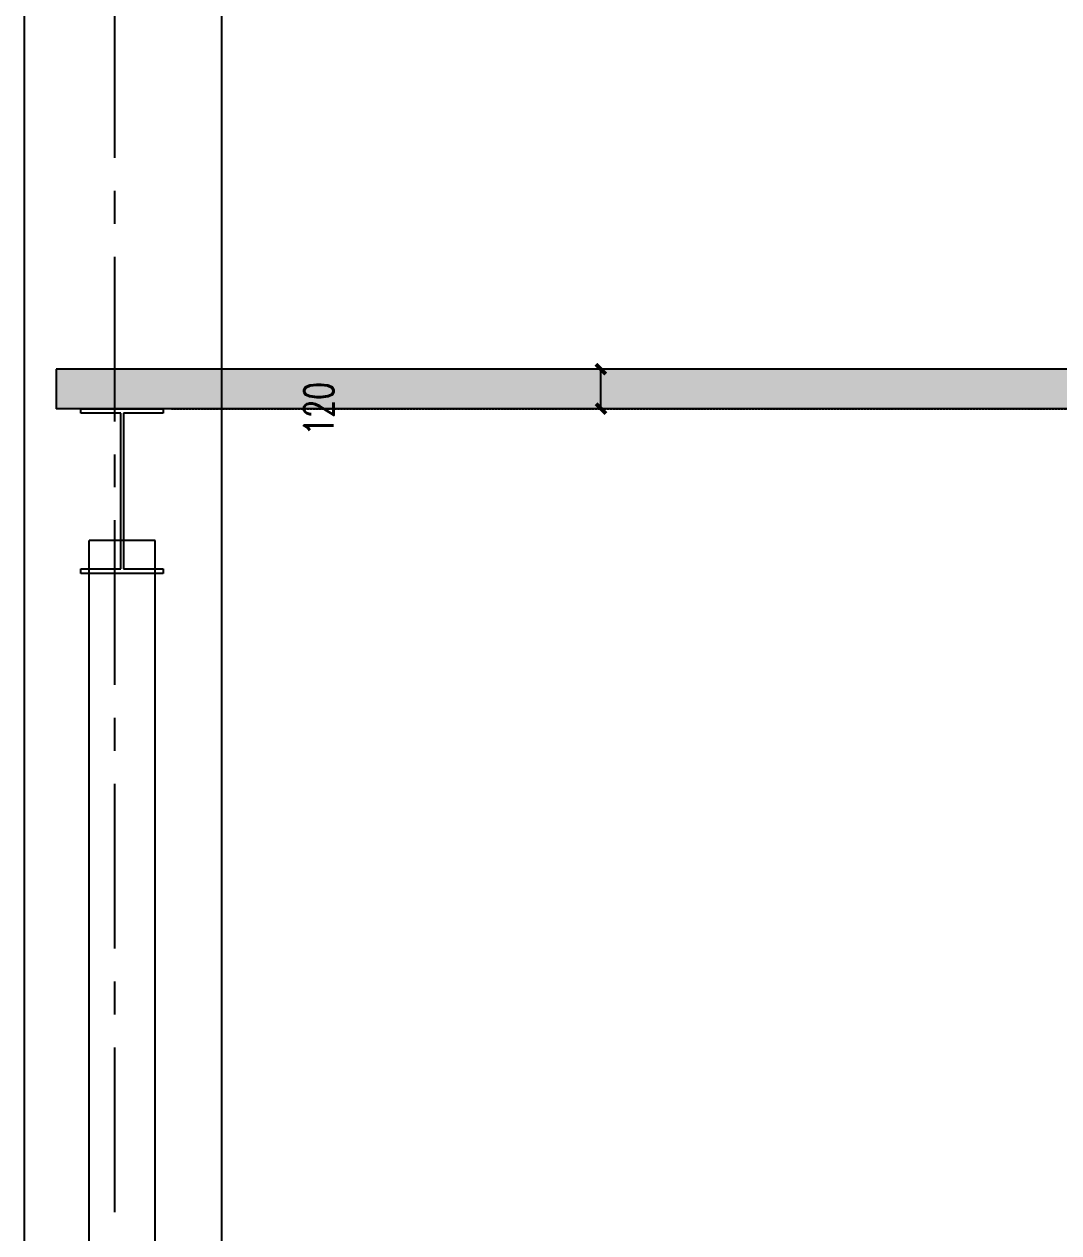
# Model space of a CAD drawing. Extents: x 220580 to 2027826, y -309201 to 71987.
# Drawn here: x 339250 to 342389, y -163401 to -159732 of the extents above; entities that cross this region are included whole.
import ezdxf
from ezdxf.xclip import XClip

# ---------------------------------------------------------------- set-up
doc = ezdxf.new("R2010")
doc.units = 0
doc.linetypes.add('20剖面图$0$DASH', pattern=[0.35, 0.25, -0.1])
doc.linetypes.add('CENTER', pattern=[2, 1.25, -0.25, 0.25, -0.25])
for name, color, linetype in [('1 轴线 辅助线', 1, 'CENTER'), ('20剖面图$0$A-AXIS-DP', 126, 'Continuous'), ('20剖面图$0$A-LIN-V', 9, 'Continuous'), ('20剖面图$0$A-SFCE', 30, 'Continuous'), ('20剖面图$0$AS-COLN', 6, 'Continuous'), ('20剖面图$0$AS-WALL', 40, 'Continuous'), ('20剖面图$0$PUB_HATCH', 8, 'Continuous'), ('20剖面图$0$建-柱-钢', 9, 'Continuous'), ('COLUMN', 4, 'Continuous')]:
    doc.layers.add(name, color=color, linetype=linetype)
doc.styles.add('20剖面图$0$_TCH_DIM_T3', font='SIMPLEX', dxfattribs={"width": 0.705882, "bigfont": 'GBCBIG'})
doc.dimstyles.new('20剖面图$0$_TCH_ARCH&&30', dxfattribs={"dimtxt": 89.25, "dimasz": 30, "dimexe": 30, "dimexo": 30, "dimgap": 37.875, "dimtad": 1, "dimdec": 0, "dimzin": 0, "dimdsep": 46, "dimtxsty": '20剖面图$0$_TCH_DIM_T3', "dimblk": '20剖面图$0$_ArchTick', "dimcen": 0.09, "dimclrt": 7, "dimazin": 2, "dimtfac": 1, "dimtdec": 0, "dimtix": 1, "dimtmove": 2, "dimatfit": 3, "dimfxl": 0, "dimtolj": 1, "dimtzin": 0, "dimarcsym": 0})

# ---------------------------------------------------------------- blocks, each defined once
blk = doc.blocks.new('20剖面图$0$G$CBF9D2CED')
at = {"layer": '20剖面图$0$建-柱-钢'}
for p, q in [((-125, -300), (-125, -314)), ((125, -300), (-125, -300)), ((-125, -314), (-4, -314)), ((-4, -314), (-4, -786)), ((4, -786), (4, -314)), ((4, -314), (125, -314)), ((125, -314), (125, -300)), ((-4, -786), (-125, -786)), ((-125, -786), (-125, -800)), ((-125, -800), (125, -800)), ((125, -786), (4, -786)), ((125, -800), (125, -786))]:
    blk.add_line(p, q, dxfattribs=at)
blk = doc.blocks.new('20剖面图$0$_ArchTick')
at = {"color": 0, "linetype": 'ByBlock', "const_width": 0.4}
blk.add_lwpolyline([(-0.5, -0.5), (0.5, 0.5)], dxfattribs=at)
blk = doc.blocks.new('*D1118')
at = {"layer": '20剖面图$0$A-AXIS-DP', "color": 0, "lineweight": -2, "transparency": 16777216}
for p, q in [((-3166.8, 4600), (-3377, 4600)), ((-3347, 4480), (-3347, 4600)), ((-3166.8, 4480), (-3377, 4480))]:
    blk.add_line(p, q, dxfattribs=at)
at = {"layer": 'Defpoints', "color": 0, "transparency": 16777216}
for p in [(-3347, 4600), (-3136.8, 4600), (-3136.8, 4480)]:
    blk.add_point(p, dxfattribs=at)
at = {"layer": '20剖面图$0$A-AXIS-DP', "color": 0, "lineweight": -2, "transparency": 16777216, "xscale": 30, "yscale": 30, "zscale": 30}
for p, rotation in [((-3347, 4600), 90), ((-3347, 4480), 270)]:
    blk.add_blockref('20剖面图$0$_ArchTick', p, dxfattribs=dict(at, rotation=rotation))
at = {"layer": '20剖面图$0$A-AXIS-DP', "color": 7, "transparency": 16777216, "insert": (-4203, 4480), "char_height": 89.25, "attachment_point": 5, "rotation": 90, "style": '20剖面图$0$_TCH_DIM_T3'}
blk.add_mtext('\\A1;120', dxfattribs=at)
blk = doc.blocks.new('20250829153746')
at = {"layer": '20剖面图$0$PUB_HATCH'}
h = blk.add_hatch(dxfattribs=at)
h.set_pattern_fill('钢筋混凝土', color=256, scale=30, style=0)
h.set_pattern_definition([(45, (1566088.06, -568157.45), (-53.0330086, 53.0330086), []), (50, (1566088.06, -568157.45), (215.178055, -18.82564), [22.5, -247.5]), (355, (1566088.06, -568157.45), (-41.6254, 225.65764), [18, -198]), (100.4514, (1566106, -568159.02), (173.552815, 206.831863), [19.122057, -210.342634]), (46.1842, (1566088.06, -568097.45), (320.172315, -49.655704), [33.75, -371.25]), (96.6356, (1566114.74, -568101.6), (280.39881, 292.23536), [28.683086, -315.5139]), (351.1842, (1566088.06, -568097.45), (280.398584, 292.23558), [27, -297]), (21, (1566118.06, -568112.45), (179.072116, -120.785667), [22.5, -247.5]), (326, (1566118.06, -568112.45), (72.9946, 217.545014), [18, -198]), (71.4514, (1566132.98, -568122.52), (252.066789, 96.75915), [19.122057, -210.342634]), (37.5, (1566088.06, -568157.45), (3.6479566, 99.868156), [0, -195.6, 0, -201, 0, -198.75]), (7.5, (1566088.06, -568157.45), (78.920861, 118.3235136), [0, -114.6, 0, -191.1, 0, -75.75]), (327.5, (1566021.16, -568157.45), (160.146731, -6.7664615), [0, -75, 0, -234, 0, -310.5]), (317.5, (1565991.16, -568157.45), (174.955851, 30.031495), [0, -97.5, 0, -155.4, 0, -220.5])])
h.paths.add_polyline_path([(300, 4480), (-5000, 4480), (-5000, 4600), (300, 4600)])
at = {"layer": '20剖面图$0$A-SFCE', "linetype": '20剖面图$0$DASH'}
blk.add_line((-4650, 4480), (300, 4480), dxfattribs=at)
at = {"layer": '20剖面图$0$AS-COLN'}
for p, q in [((300, 4600), (-5000, 4600)), ((-5000, 4600), (-5000, 4480)), ((300, 4480), (-5000, 4480))]:
    blk.add_line(p, q, dxfattribs=at)
at = {"layer": '20剖面图$0$AS-WALL'}
for p, q in [((-4900, 0), (-4900, 4080)), ((-4700, 4080), (-4900, 4080)), ((-4700, 0), (-4700, 4080))]:
    blk.add_line(p, q, dxfattribs=at)
at = {"layer": 'COLUMN'}
blk.add_lwpolyline([(-5097, 11800), (-5097, 100), (-4497, 100), (-4497, 11800), (-5097, 11800)], dxfattribs=at)
at = {"layer": '20剖面图$0$A-LIN-V', "xscale": -1}
blk.add_blockref('20剖面图$0$G$CBF9D2CED', (-4800, 4780), dxfattribs=at)
at = {"layer": '20剖面图$0$A-AXIS-DP'}
dim = blk.add_linear_dim(base=(-3347, 4600), p1=(-3136.8, 4480), p2=(-3136.8, 4600), angle=90, dimstyle='20剖面图$0$_TCH_ARCH&&30', dxfattribs=at)
dim.commit()
dim.dimension.update_dxf_attribs({"geometry": '*D1118', "text_midpoint": (-4203, 4480), "dimtype": 129})

msp = doc.modelspace()

# ---------------------------------------------------------------- linework, layer by layer
at = {"layer": '1 轴线 辅助线', "ltscale": 400}
msp.add_line((339526.5, -148438.1), (339522.5, -168029.7), dxfattribs=at)

# ---------------------------------------------------------------- next in the draw order: block references
at = {"ltscale": 30}
ref = msp.add_blockref('20250829153746', (344346.7, -165379.4), dxfattribs=at)
XClip(ref).set_block_clipping_path([(-6706.9425857681, -2293.6337352093), (3746.9317506557, 16818.2785192617)])

doc.saveas('drawing.dxf')
